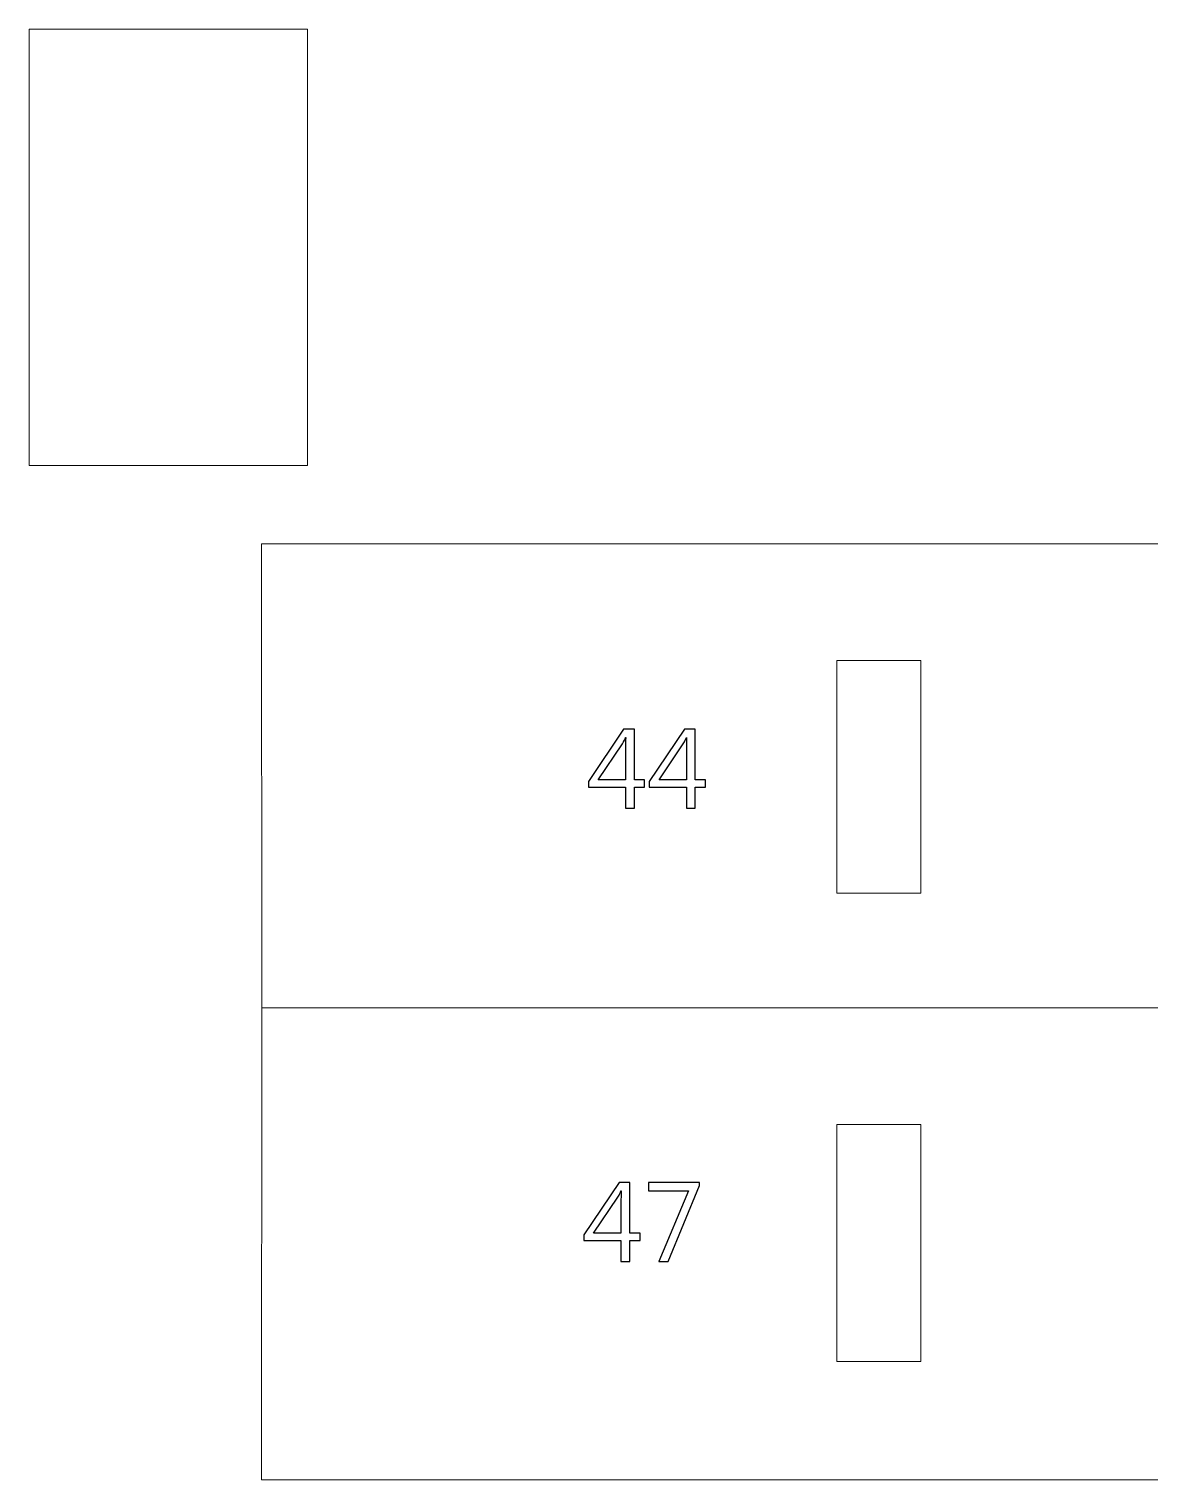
# Model space of a CAD drawing. Header units: centimetres. Extents: x -19.4 to 19.9, y -26.5 to 22.7.
# Drawn here: x -11.27 to -7.06, y -0.95 to 4.5 of the extents above; entities that cross this region are included whole.
import ezdxf

# ---------------------------------------------------------------- set-up
doc = ezdxf.new("R2010")
doc.units = ezdxf.units.CM
doc.header["$MEASUREMENT"] = 0
doc.layers.add('Camada 1', color=7, linetype='Continuous')

msp = doc.modelspace()

# ---------------------------------------------------------------- linework, layer by layer
at = {"layer": 'Camada 1', "color": 7, "lineweight": 9}
for points in [[(-11.26621, 2.85798), (-10.22167, 2.85798), (-10.22167, 4.4954), (-11.26621, 4.4954), (-11.26621, 2.85798)], [(-8.23529, 1.2545), (-7.91997, 1.2545), (-7.91997, 2.12774), (-8.23529, 2.12774), (-8.23529, 1.2545)], [(-8.23529, -0.50132), (-7.91997, -0.50132), (-7.91997, 0.38722), (-8.23529, 0.38722), (-8.23529, -0.50132)]]:
    msp.add_lwpolyline(points, close=True, dxfattribs=at)
for points in [[(-10.39431, 2.56448), (-10.39431, 2.56448), (-1.77243, 2.56448), (-1.77243, 2.56448), (-1.77243, 2.56448), (-1.77243, 2.56448), (-1.45035, 0.82548), (-1.45035, 0.82548), (-1.45035, 0.82548), (-1.45035, 0.82548), (-10.39313, 0.82464), (-10.39313, 0.82464), (-10.39313, 0.82464), (-10.39313, 0.82464), (-10.39431, 2.56448), (-10.39431, 2.56448)], [(-10.39431, -0.94572), (-10.39431, -0.94572), (-1.77243, -0.94572), (-1.77243, -0.94572), (-1.77243, -0.94572), (-1.77243, -0.94572), (-1.45035, 0.82379), (-1.45035, 0.82379), (-1.45035, 0.82379), (-1.45035, 0.82379), (-10.39313, 0.82464), (-10.39313, 0.82464), (-10.39313, 0.82464), (-10.39313, 0.82464), (-10.39431, -0.94572), (-10.39431, -0.94572)]]:
    msp.add_open_spline(points, degree=3, knots=[0, 0, 0, 0, 0.2, 0.2, 0.2, 0.2, 0.4, 0.4, 0.4, 0.4, 0.6, 0.6, 0.6, 0.6, 1, 1, 1, 1], dxfattribs=at)
at = {"layer": 'Camada 1', "color": 7}
for points, knots in [([(-8.95686, 1.65194), (-8.95686, 1.65194), (-8.99496, 1.65194), (-8.99496, 1.65194), (-8.99496, 1.65194), (-8.99496, 1.65194), (-8.99496, 1.5732), (-8.99496, 1.5732), (-8.99496, 1.5732), (-8.99496, 1.5732), (-9.02841, 1.5732), (-9.02841, 1.5732), (-9.02841, 1.5732), (-9.02841, 1.5732), (-9.02841, 1.65194), (-9.02841, 1.65194), (-9.02841, 1.65194), (-9.02841, 1.65194), (-9.16769, 1.65194), (-9.16769, 1.65194), (-9.16769, 1.65194), (-9.16769, 1.65194), (-9.16769, 1.6741), (-9.16769, 1.6741), (-9.16769, 1.6741), (-9.16769, 1.6741), (-9.03582, 1.86954), (-9.03582, 1.86954), (-9.03582, 1.86954), (-9.03582, 1.86954), (-8.99496, 1.86954), (-8.99496, 1.86954), (-8.99496, 1.86954), (-8.99496, 1.86954), (-8.99496, 1.67946), (-8.99496, 1.67946), (-8.99496, 1.67946), (-8.99496, 1.67946), (-8.95686, 1.67946), (-8.95686, 1.67946), (-8.95686, 1.67946), (-8.95686, 1.67946), (-8.95686, 1.65194), (-8.95686, 1.65194)], [0, 0, 0, 0, 0.0833333, 0.0833333, 0.0833333, 0.0833333, 0.1666667, 0.1666667, 0.1666667, 0.1666667, 0.25, 0.25, 0.25, 0.25, 0.3333333, 0.3333333, 0.3333333, 0.3333333, 0.4166667, 0.4166667, 0.4166667, 0.4166667, 0.5, 0.5, 0.5, 0.5, 0.5833333, 0.5833333, 0.5833333, 0.5833333, 0.6666667, 0.6666667, 0.6666667, 0.6666667, 0.75, 0.75, 0.75, 0.75, 0.8333333, 0.8333333, 0.8333333, 0.8333333, 1, 1, 1, 1]), ([(-8.72868, 1.65194), (-8.72868, 1.65194), (-8.76678, 1.65194), (-8.76678, 1.65194), (-8.76678, 1.65194), (-8.76678, 1.65194), (-8.76678, 1.5732), (-8.76678, 1.5732), (-8.76678, 1.5732), (-8.76678, 1.5732), (-8.80023, 1.5732), (-8.80023, 1.5732), (-8.80023, 1.5732), (-8.80023, 1.5732), (-8.80023, 1.65194), (-8.80023, 1.65194), (-8.80023, 1.65194), (-8.80023, 1.65194), (-8.93951, 1.65194), (-8.93951, 1.65194), (-8.93951, 1.65194), (-8.93951, 1.65194), (-8.93951, 1.6741), (-8.93951, 1.6741), (-8.93951, 1.6741), (-8.93951, 1.6741), (-8.80764, 1.86954), (-8.80764, 1.86954), (-8.80764, 1.86954), (-8.80764, 1.86954), (-8.76678, 1.86954), (-8.76678, 1.86954), (-8.76678, 1.86954), (-8.76678, 1.86954), (-8.76678, 1.67946), (-8.76678, 1.67946), (-8.76678, 1.67946), (-8.76678, 1.67946), (-8.72868, 1.67946), (-8.72868, 1.67946), (-8.72868, 1.67946), (-8.72868, 1.67946), (-8.72868, 1.65194), (-8.72868, 1.65194)], [0, 0, 0, 0, 0.0833333, 0.0833333, 0.0833333, 0.0833333, 0.1666667, 0.1666667, 0.1666667, 0.1666667, 0.25, 0.25, 0.25, 0.25, 0.3333333, 0.3333333, 0.3333333, 0.3333333, 0.4166667, 0.4166667, 0.4166667, 0.4166667, 0.5, 0.5, 0.5, 0.5, 0.5833333, 0.5833333, 0.5833333, 0.5833333, 0.6666667, 0.6666667, 0.6666667, 0.6666667, 0.75, 0.75, 0.75, 0.75, 0.8333333, 0.8333333, 0.8333333, 0.8333333, 1, 1, 1, 1]), ([(-9.02841, 1.67946), (-9.02841, 1.67946), (-9.02841, 1.80752), (-9.02841, 1.80752), (-9.02841, 1.80752), (-9.02841, 1.81662), (-9.02813, 1.82685), (-9.02756, 1.83814), (-9.02756, 1.83814), (-9.02756, 1.83814), (-9.02841, 1.83814), (-9.02841, 1.83814), (-9.02841, 1.83814), (-9.03031, 1.83313), (-9.03412, 1.82558), (-9.03977, 1.81542), (-9.03977, 1.81542), (-9.03977, 1.81542), (-9.13093, 1.67946), (-9.13093, 1.67946), (-9.13093, 1.67946), (-9.13093, 1.67946), (-9.02841, 1.67946), (-9.02841, 1.67946)], [0, 0, 0, 0, 0.1428571, 0.1428571, 0.1428571, 0.1428571, 0.2857143, 0.2857143, 0.2857143, 0.2857143, 0.4285714, 0.4285714, 0.4285714, 0.4285714, 0.5714286, 0.5714286, 0.5714286, 0.5714286, 0.7142857, 0.7142857, 0.7142857, 0.7142857, 1, 1, 1, 1]), ([(-8.80023, 1.67946), (-8.80023, 1.67946), (-8.80023, 1.80752), (-8.80023, 1.80752), (-8.80023, 1.80752), (-8.80023, 1.81662), (-8.79995, 1.82685), (-8.79938, 1.83814), (-8.79938, 1.83814), (-8.79938, 1.83814), (-8.80023, 1.83814), (-8.80023, 1.83814), (-8.80023, 1.83814), (-8.80213, 1.83313), (-8.80594, 1.82558), (-8.81159, 1.81542), (-8.81159, 1.81542), (-8.81159, 1.81542), (-8.90275, 1.67946), (-8.90275, 1.67946), (-8.90275, 1.67946), (-8.90275, 1.67946), (-8.80023, 1.67946), (-8.80023, 1.67946)], [0, 0, 0, 0, 0.1428571, 0.1428571, 0.1428571, 0.1428571, 0.2857143, 0.2857143, 0.2857143, 0.2857143, 0.4285714, 0.4285714, 0.4285714, 0.4285714, 0.5714286, 0.5714286, 0.5714286, 0.5714286, 0.7142857, 0.7142857, 0.7142857, 0.7142857, 1, 1, 1, 1]), ([(-8.97386, -0.04806), (-8.97386, -0.04806), (-9.01196, -0.04806), (-9.01196, -0.04806), (-9.01196, -0.04806), (-9.01196, -0.04806), (-9.01196, -0.1268), (-9.01196, -0.1268), (-9.01196, -0.1268), (-9.01196, -0.1268), (-9.04541, -0.1268), (-9.04541, -0.1268), (-9.04541, -0.1268), (-9.04541, -0.1268), (-9.04541, -0.04806), (-9.04541, -0.04806), (-9.04541, -0.04806), (-9.04541, -0.04806), (-9.18469, -0.04806), (-9.18469, -0.04806), (-9.18469, -0.04806), (-9.18469, -0.04806), (-9.18469, -0.0259), (-9.18469, -0.0259), (-9.18469, -0.0259), (-9.18469, -0.0259), (-9.05282, 0.16954), (-9.05282, 0.16954), (-9.05282, 0.16954), (-9.05282, 0.16954), (-9.01196, 0.16954), (-9.01196, 0.16954), (-9.01196, 0.16954), (-9.01196, 0.16954), (-9.01196, -0.02054), (-9.01196, -0.02054), (-9.01196, -0.02054), (-9.01196, -0.02054), (-8.97386, -0.02054), (-8.97386, -0.02054), (-8.97386, -0.02054), (-8.97386, -0.02054), (-8.97386, -0.04806), (-8.97386, -0.04806)], [0, 0, 0, 0, 0.0833333, 0.0833333, 0.0833333, 0.0833333, 0.1666667, 0.1666667, 0.1666667, 0.1666667, 0.25, 0.25, 0.25, 0.25, 0.3333333, 0.3333333, 0.3333333, 0.3333333, 0.4166667, 0.4166667, 0.4166667, 0.4166667, 0.5, 0.5, 0.5, 0.5, 0.5833333, 0.5833333, 0.5833333, 0.5833333, 0.6666667, 0.6666667, 0.6666667, 0.6666667, 0.75, 0.75, 0.75, 0.75, 0.8333333, 0.8333333, 0.8333333, 0.8333333, 1, 1, 1, 1]), ([(-8.75076, 0.15888), (-8.75076, 0.15888), (-8.86803, -0.1268), (-8.86803, -0.1268), (-8.86803, -0.1268), (-8.86803, -0.1268), (-8.90317, -0.1268), (-8.90317, -0.1268), (-8.90317, -0.1268), (-8.90317, -0.1268), (-8.79225, 0.13906), (-8.79225, 0.13906), (-8.79225, 0.13906), (-8.79225, 0.13906), (-8.94169, 0.13906), (-8.94169, 0.13906), (-8.94169, 0.13906), (-8.94169, 0.13906), (-8.94169, 0.16954), (-8.94169, 0.16954), (-8.94169, 0.16954), (-8.94169, 0.16954), (-8.75076, 0.16954), (-8.75076, 0.16954), (-8.75076, 0.16954), (-8.75076, 0.16954), (-8.75076, 0.15888), (-8.75076, 0.15888)], [0, 0, 0, 0, 0.125, 0.125, 0.125, 0.125, 0.25, 0.25, 0.25, 0.25, 0.375, 0.375, 0.375, 0.375, 0.5, 0.5, 0.5, 0.5, 0.625, 0.625, 0.625, 0.625, 0.75, 0.75, 0.75, 0.75, 1, 1, 1, 1]), ([(-9.04541, -0.02054), (-9.04541, -0.02054), (-9.04541, 0.10752), (-9.04541, 0.10752), (-9.04541, 0.10752), (-9.04541, 0.11662), (-9.04513, 0.12685), (-9.04456, 0.13814), (-9.04456, 0.13814), (-9.04456, 0.13814), (-9.04541, 0.13814), (-9.04541, 0.13814), (-9.04541, 0.13814), (-9.04731, 0.13313), (-9.05112, 0.12558), (-9.05677, 0.11542), (-9.05677, 0.11542), (-9.05677, 0.11542), (-9.14793, -0.02054), (-9.14793, -0.02054), (-9.14793, -0.02054), (-9.14793, -0.02054), (-9.04541, -0.02054), (-9.04541, -0.02054)], [0, 0, 0, 0, 0.1428571, 0.1428571, 0.1428571, 0.1428571, 0.2857143, 0.2857143, 0.2857143, 0.2857143, 0.4285714, 0.4285714, 0.4285714, 0.4285714, 0.5714286, 0.5714286, 0.5714286, 0.5714286, 0.7142857, 0.7142857, 0.7142857, 0.7142857, 1, 1, 1, 1])]:
    msp.add_open_spline(points, degree=3, knots=knots, dxfattribs=at)
at = {"layer": 'Camada 1', "color": 250, "lineweight": 9}
for points, knots in [([(-8.95686, 1.65194), (-8.95686, 1.65194), (-8.99496, 1.65194), (-8.99496, 1.65194), (-8.99496, 1.65194), (-8.99496, 1.65194), (-8.99496, 1.5732), (-8.99496, 1.5732), (-8.99496, 1.5732), (-8.99496, 1.5732), (-9.02841, 1.5732), (-9.02841, 1.5732), (-9.02841, 1.5732), (-9.02841, 1.5732), (-9.02841, 1.65194), (-9.02841, 1.65194), (-9.02841, 1.65194), (-9.02841, 1.65194), (-9.16769, 1.65194), (-9.16769, 1.65194), (-9.16769, 1.65194), (-9.16769, 1.65194), (-9.16769, 1.6741), (-9.16769, 1.6741), (-9.16769, 1.6741), (-9.16769, 1.6741), (-9.03582, 1.86954), (-9.03582, 1.86954), (-9.03582, 1.86954), (-9.03582, 1.86954), (-8.99496, 1.86954), (-8.99496, 1.86954), (-8.99496, 1.86954), (-8.99496, 1.86954), (-8.99496, 1.67946), (-8.99496, 1.67946), (-8.99496, 1.67946), (-8.99496, 1.67946), (-8.95686, 1.67946), (-8.95686, 1.67946), (-8.95686, 1.67946), (-8.95686, 1.67946), (-8.95686, 1.65194), (-8.95686, 1.65194)], [0, 0, 0, 0, 0.0833333, 0.0833333, 0.0833333, 0.0833333, 0.1666667, 0.1666667, 0.1666667, 0.1666667, 0.25, 0.25, 0.25, 0.25, 0.3333333, 0.3333333, 0.3333333, 0.3333333, 0.4166667, 0.4166667, 0.4166667, 0.4166667, 0.5, 0.5, 0.5, 0.5, 0.5833333, 0.5833333, 0.5833333, 0.5833333, 0.6666667, 0.6666667, 0.6666667, 0.6666667, 0.75, 0.75, 0.75, 0.75, 0.8333333, 0.8333333, 0.8333333, 0.8333333, 1, 1, 1, 1]), ([(-8.72868, 1.65194), (-8.72868, 1.65194), (-8.76678, 1.65194), (-8.76678, 1.65194), (-8.76678, 1.65194), (-8.76678, 1.65194), (-8.76678, 1.5732), (-8.76678, 1.5732), (-8.76678, 1.5732), (-8.76678, 1.5732), (-8.80023, 1.5732), (-8.80023, 1.5732), (-8.80023, 1.5732), (-8.80023, 1.5732), (-8.80023, 1.65194), (-8.80023, 1.65194), (-8.80023, 1.65194), (-8.80023, 1.65194), (-8.93951, 1.65194), (-8.93951, 1.65194), (-8.93951, 1.65194), (-8.93951, 1.65194), (-8.93951, 1.6741), (-8.93951, 1.6741), (-8.93951, 1.6741), (-8.93951, 1.6741), (-8.80764, 1.86954), (-8.80764, 1.86954), (-8.80764, 1.86954), (-8.80764, 1.86954), (-8.76678, 1.86954), (-8.76678, 1.86954), (-8.76678, 1.86954), (-8.76678, 1.86954), (-8.76678, 1.67946), (-8.76678, 1.67946), (-8.76678, 1.67946), (-8.76678, 1.67946), (-8.72868, 1.67946), (-8.72868, 1.67946), (-8.72868, 1.67946), (-8.72868, 1.67946), (-8.72868, 1.65194), (-8.72868, 1.65194)], [0, 0, 0, 0, 0.0833333, 0.0833333, 0.0833333, 0.0833333, 0.1666667, 0.1666667, 0.1666667, 0.1666667, 0.25, 0.25, 0.25, 0.25, 0.3333333, 0.3333333, 0.3333333, 0.3333333, 0.4166667, 0.4166667, 0.4166667, 0.4166667, 0.5, 0.5, 0.5, 0.5, 0.5833333, 0.5833333, 0.5833333, 0.5833333, 0.6666667, 0.6666667, 0.6666667, 0.6666667, 0.75, 0.75, 0.75, 0.75, 0.8333333, 0.8333333, 0.8333333, 0.8333333, 1, 1, 1, 1]), ([(-9.02841, 1.67946), (-9.02841, 1.67946), (-9.02841, 1.80752), (-9.02841, 1.80752), (-9.02841, 1.80752), (-9.02841, 1.81662), (-9.02813, 1.82685), (-9.02756, 1.83814), (-9.02756, 1.83814), (-9.02756, 1.83814), (-9.02841, 1.83814), (-9.02841, 1.83814), (-9.02841, 1.83814), (-9.03031, 1.83313), (-9.03412, 1.82558), (-9.03977, 1.81542), (-9.03977, 1.81542), (-9.03977, 1.81542), (-9.13093, 1.67946), (-9.13093, 1.67946), (-9.13093, 1.67946), (-9.13093, 1.67946), (-9.02841, 1.67946), (-9.02841, 1.67946)], [0, 0, 0, 0, 0.1428571, 0.1428571, 0.1428571, 0.1428571, 0.2857143, 0.2857143, 0.2857143, 0.2857143, 0.4285714, 0.4285714, 0.4285714, 0.4285714, 0.5714286, 0.5714286, 0.5714286, 0.5714286, 0.7142857, 0.7142857, 0.7142857, 0.7142857, 1, 1, 1, 1]), ([(-8.80023, 1.67946), (-8.80023, 1.67946), (-8.80023, 1.80752), (-8.80023, 1.80752), (-8.80023, 1.80752), (-8.80023, 1.81662), (-8.79995, 1.82685), (-8.79938, 1.83814), (-8.79938, 1.83814), (-8.79938, 1.83814), (-8.80023, 1.83814), (-8.80023, 1.83814), (-8.80023, 1.83814), (-8.80213, 1.83313), (-8.80594, 1.82558), (-8.81159, 1.81542), (-8.81159, 1.81542), (-8.81159, 1.81542), (-8.90275, 1.67946), (-8.90275, 1.67946), (-8.90275, 1.67946), (-8.90275, 1.67946), (-8.80023, 1.67946), (-8.80023, 1.67946)], [0, 0, 0, 0, 0.1428571, 0.1428571, 0.1428571, 0.1428571, 0.2857143, 0.2857143, 0.2857143, 0.2857143, 0.4285714, 0.4285714, 0.4285714, 0.4285714, 0.5714286, 0.5714286, 0.5714286, 0.5714286, 0.7142857, 0.7142857, 0.7142857, 0.7142857, 1, 1, 1, 1]), ([(-8.97386, -0.04806), (-8.97386, -0.04806), (-9.01196, -0.04806), (-9.01196, -0.04806), (-9.01196, -0.04806), (-9.01196, -0.04806), (-9.01196, -0.1268), (-9.01196, -0.1268), (-9.01196, -0.1268), (-9.01196, -0.1268), (-9.04541, -0.1268), (-9.04541, -0.1268), (-9.04541, -0.1268), (-9.04541, -0.1268), (-9.04541, -0.04806), (-9.04541, -0.04806), (-9.04541, -0.04806), (-9.04541, -0.04806), (-9.18469, -0.04806), (-9.18469, -0.04806), (-9.18469, -0.04806), (-9.18469, -0.04806), (-9.18469, -0.0259), (-9.18469, -0.0259), (-9.18469, -0.0259), (-9.18469, -0.0259), (-9.05282, 0.16954), (-9.05282, 0.16954), (-9.05282, 0.16954), (-9.05282, 0.16954), (-9.01196, 0.16954), (-9.01196, 0.16954), (-9.01196, 0.16954), (-9.01196, 0.16954), (-9.01196, -0.02054), (-9.01196, -0.02054), (-9.01196, -0.02054), (-9.01196, -0.02054), (-8.97386, -0.02054), (-8.97386, -0.02054), (-8.97386, -0.02054), (-8.97386, -0.02054), (-8.97386, -0.04806), (-8.97386, -0.04806)], [0, 0, 0, 0, 0.0833333, 0.0833333, 0.0833333, 0.0833333, 0.1666667, 0.1666667, 0.1666667, 0.1666667, 0.25, 0.25, 0.25, 0.25, 0.3333333, 0.3333333, 0.3333333, 0.3333333, 0.4166667, 0.4166667, 0.4166667, 0.4166667, 0.5, 0.5, 0.5, 0.5, 0.5833333, 0.5833333, 0.5833333, 0.5833333, 0.6666667, 0.6666667, 0.6666667, 0.6666667, 0.75, 0.75, 0.75, 0.75, 0.8333333, 0.8333333, 0.8333333, 0.8333333, 1, 1, 1, 1]), ([(-8.75076, 0.15888), (-8.75076, 0.15888), (-8.86803, -0.1268), (-8.86803, -0.1268), (-8.86803, -0.1268), (-8.86803, -0.1268), (-8.90317, -0.1268), (-8.90317, -0.1268), (-8.90317, -0.1268), (-8.90317, -0.1268), (-8.79225, 0.13906), (-8.79225, 0.13906), (-8.79225, 0.13906), (-8.79225, 0.13906), (-8.94169, 0.13906), (-8.94169, 0.13906), (-8.94169, 0.13906), (-8.94169, 0.13906), (-8.94169, 0.16954), (-8.94169, 0.16954), (-8.94169, 0.16954), (-8.94169, 0.16954), (-8.75076, 0.16954), (-8.75076, 0.16954), (-8.75076, 0.16954), (-8.75076, 0.16954), (-8.75076, 0.15888), (-8.75076, 0.15888)], [0, 0, 0, 0, 0.125, 0.125, 0.125, 0.125, 0.25, 0.25, 0.25, 0.25, 0.375, 0.375, 0.375, 0.375, 0.5, 0.5, 0.5, 0.5, 0.625, 0.625, 0.625, 0.625, 0.75, 0.75, 0.75, 0.75, 1, 1, 1, 1]), ([(-9.04541, -0.02054), (-9.04541, -0.02054), (-9.04541, 0.10752), (-9.04541, 0.10752), (-9.04541, 0.10752), (-9.04541, 0.11662), (-9.04513, 0.12685), (-9.04456, 0.13814), (-9.04456, 0.13814), (-9.04456, 0.13814), (-9.04541, 0.13814), (-9.04541, 0.13814), (-9.04541, 0.13814), (-9.04731, 0.13313), (-9.05112, 0.12558), (-9.05677, 0.11542), (-9.05677, 0.11542), (-9.05677, 0.11542), (-9.14793, -0.02054), (-9.14793, -0.02054), (-9.14793, -0.02054), (-9.14793, -0.02054), (-9.04541, -0.02054), (-9.04541, -0.02054)], [0, 0, 0, 0, 0.1428571, 0.1428571, 0.1428571, 0.1428571, 0.2857143, 0.2857143, 0.2857143, 0.2857143, 0.4285714, 0.4285714, 0.4285714, 0.4285714, 0.5714286, 0.5714286, 0.5714286, 0.5714286, 0.7142857, 0.7142857, 0.7142857, 0.7142857, 1, 1, 1, 1])]:
    msp.add_open_spline(points, degree=3, knots=knots, dxfattribs=at)

doc.saveas('drawing.dxf')
